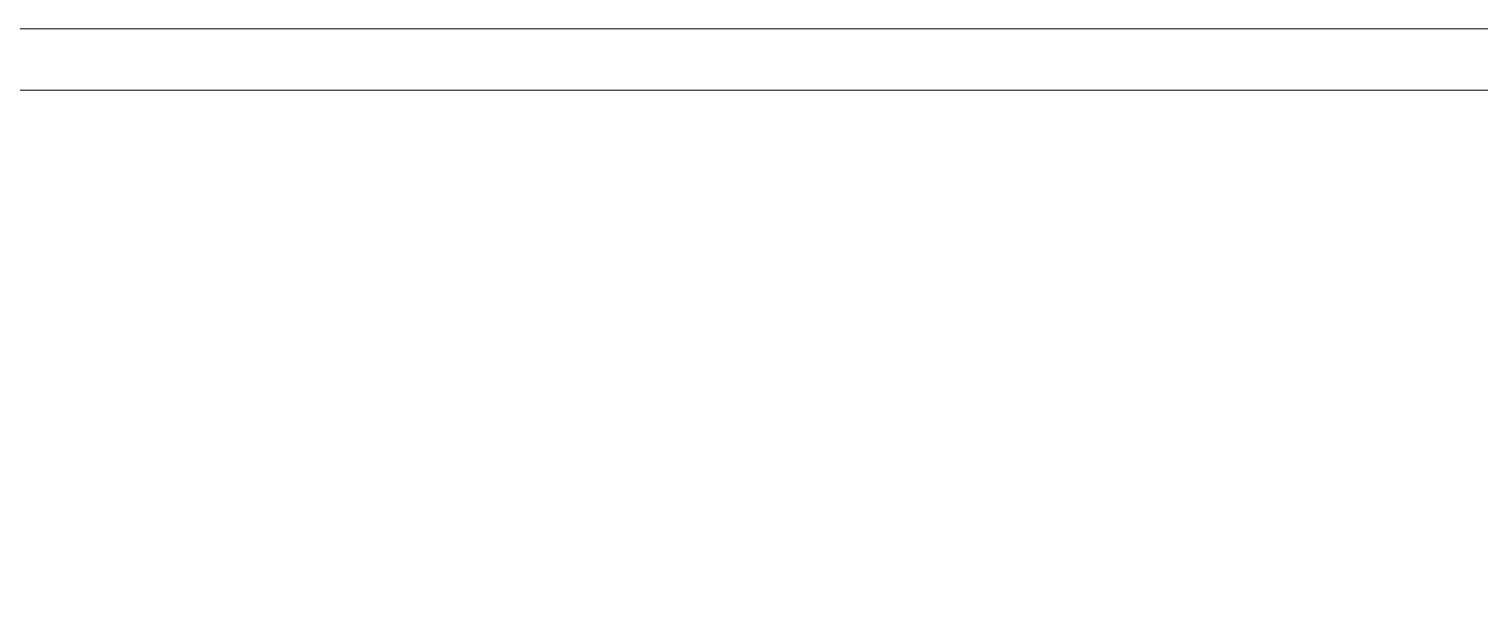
# Model space of a CAD drawing. Header units: millimetres. Extents: x -9564 to 494436, y -140371 to 4257.
# Drawn here: x 315.17 to 327.43, y 126.09 to 130.85 of the extents above; entities that cross this region are included whole.
import ezdxf
from ezdxf.enums import TextEntityAlignment as Align

# ---------------------------------------------------------------- set-up
doc = ezdxf.new("R2010")
doc.units = ezdxf.units.MM
doc.header["$MEASUREMENT"] = 0
doc.linetypes.add('DASHED2', pattern=[0.375, 0.25, -0.125])
for name, color, linetype, lineweight in [('LEGEND', 1, 'DASHED2', 50), ('XR-KOP A3_MOZART$0$A-TXTKOP', 3, 'Continuous', 5), ('XR-KOP A3_MOZART$0$KOP-A1$0$A-GRSKOP', 1, 'Continuous', 5)]:
    doc.layers.add(name, color=color, linetype=linetype, lineweight=lineweight)
doc.styles.add('HAND', font='ROMAND.SHX', dxfattribs={"width": 0.8, "height": 250})
doc.styles.add('XR-KOP A3_MOZART$0$ROMAND', font='romand.shx', dxfattribs={"height": 2, "bigfont": 'bigfont.shx'})

# ---------------------------------------------------------------- blocks, each defined once
blk = doc.blocks.new('hsdh')
at = {"layer": 'XR-KOP A3_MOZART$0$KOP-A1$0$A-GRSKOP', "color": 0, "linetype": 'Continuous', "lineweight": 5}
blk.add_lwpolyline([(145480, 82601), (107945, 82601), (107945, 56197), (145480, 56197)], close=True, dxfattribs=at)
at = {"layer": 'XR-KOP A3_MOZART$0$KOP-A1$0$A-GRSKOP', "color": 5, "linetype": 'Continuous', "lineweight": 5}
blk.add_lwpolyline([(145017, 82138), (108409, 82138), (108409, 56660), (145017, 56660)], close=True, dxfattribs=at)
blk = doc.blocks.new('A$C2a879c63')
at = {"layer": 'LEGEND', "xscale": 0.00111896417510141, "yscale": 0.00111896417510141, "zscale": 0.00111896417510141}
blk.add_blockref('hsdh', (215.213, -62.8819), dxfattribs=at)
at = {"color": 4, "style": 'HAND'}
for tag, height, rotation, p in [('DRY.WASHER', 0.054, 0, (11.9366, 24.9122)), ('PATIO', 0.135, 0, (20.9666, 21.5696)), ('GENSET', 0.135, 0, (18.2157, 17.1045)), ('PLANTERBOX', 0.135, 90, (22.169, 13.2959)), ('PLANTERBOX', 0.135, 0, (18.5224, 11.5633)), ('PATIO', 0.135, 0, (400.0395, 10.821)), ('CARPORT', 0.135, 0, (12.157, 9.7744)), ('CARPORT', 0.135, 0, (20.6202, 9.7744))]:
    blk.add_attdef(tag, text='', height=height, rotation=rotation, dxfattribs=at).set_placement(p, align=Align.MIDDLE)
at = {"layer": 'XR-KOP A3_MOZART$0$A-TXTKOP', "style": 'XR-KOP A3_MOZART$0$ROMAND'}
for tag, p in [('1:200', (37.0468, 3.1879)), ('1:100', (79.0468, 3.1879)), ('1:100', (121.0468, 3.1879)), ('1:100', (163.0468, 3.1879)), ('1:100', (205.0468, 3.1879)), ('1:100', (247.0468, 3.1879)), ('1:100', (289.0468, 3.1879)), ('1:100', (331.0468, 3.1879)), ('1:100', (373.0468, 3.1879)), ('1:100', (415.0468, 3.1879)), ('1:100', (457.0468, 3.1879)), ('1:100', (499.0468, 3.1879))]:
    blk.add_attdef(tag, text='', height=0.1296, dxfattribs=at).set_placement(p, align=Align.MIDDLE)

msp = doc.modelspace()

# ---------------------------------------------------------------- block references
msp.add_blockref('A$C2a879c63', (-28.9148, 101.3058))

doc.saveas('drawing.dxf')
